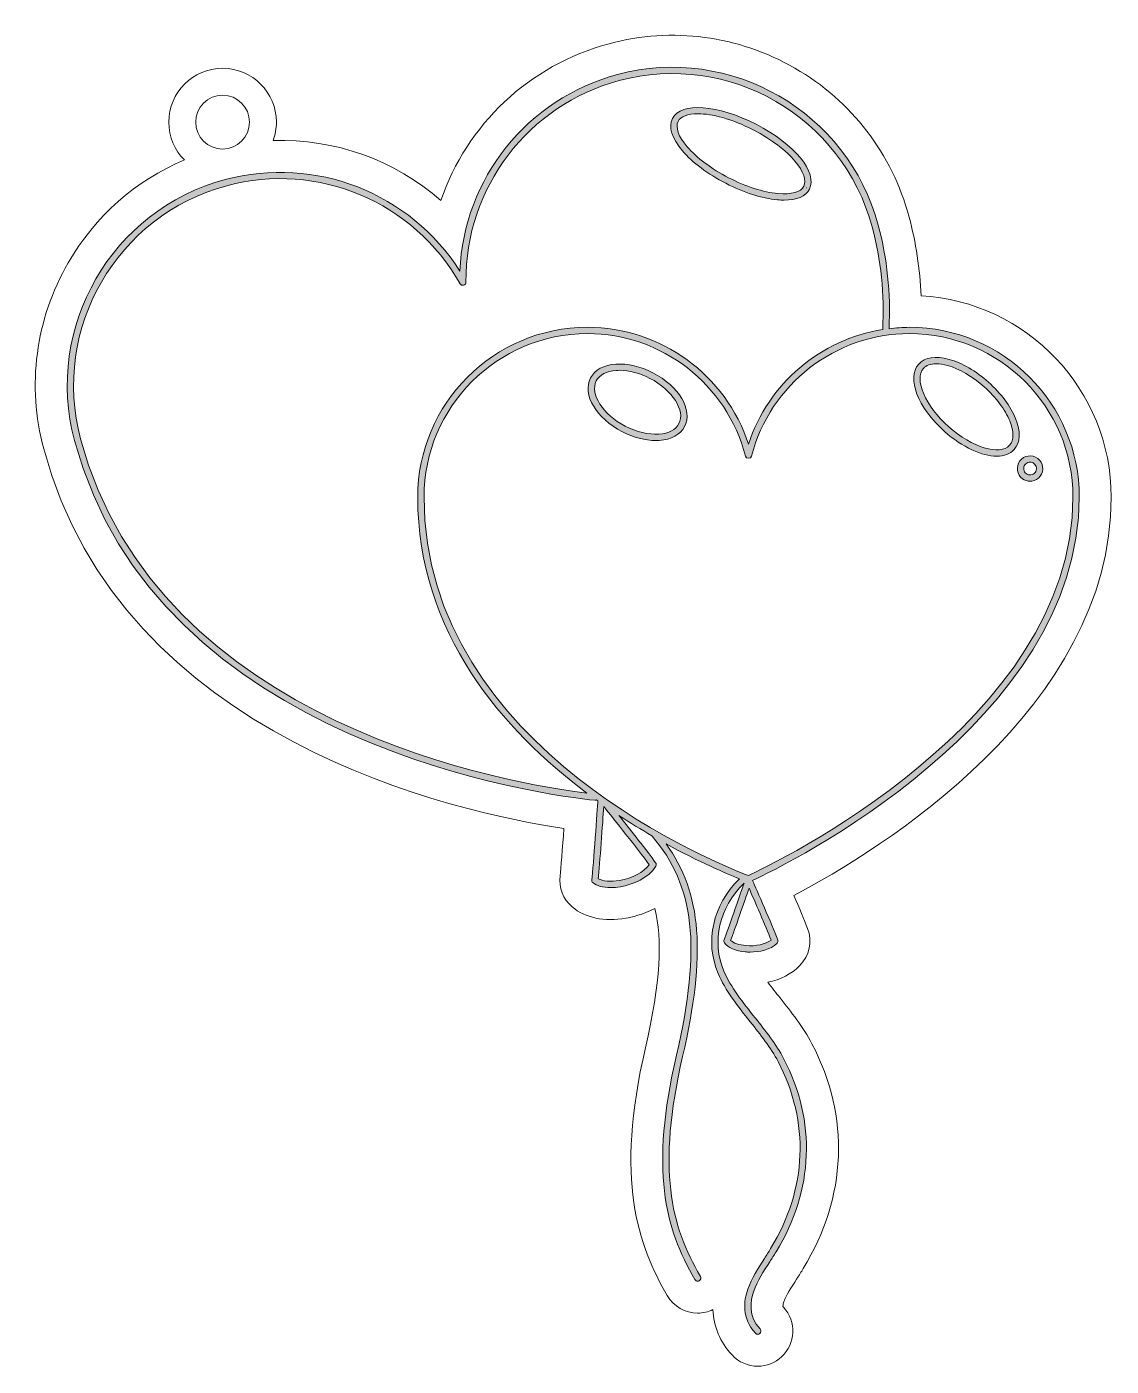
# Model space of a CAD drawing. Header units: inches. Extents: x 1.95 to 8, y -8.71 to -1.24.
import ezdxf

# ---------------------------------------------------------------- set-up
doc = ezdxf.new("R2010")
doc.units = ezdxf.units.IN
doc.header["$MEASUREMENT"] = 0
doc.layers.add('1', color=7, linetype='Continuous')

# ---------------------------------------------------------------- blocks, each defined once
blk = doc.blocks.new('block 2')
at = {"layer": '1', "lineweight": 0}
for points, knots in [([(7.8221, -3.8644), (7.8221, -3.3426), (7.3975, -2.918), (6.8756, -2.918), (6.8369, -2.918), (6.7988, -2.9211), (6.7611, -2.9257), (6.7707, -2.7281), (6.7506, -2.5341), (6.701, -2.3489), (6.5316, -1.7161), (5.8787, -1.3392), (5.2462, -1.5086), (4.7434, -1.6432), (4.3897, -2.0886), (4.3677, -2.6043), (4.0909, -2.1686), (3.5618, -1.9596), (3.0592, -2.0941), (2.4264, -2.2636), (2.0495, -2.9162), (2.2189, -3.5489), (2.6761, -5.2566), (4.8711, -5.5293), (5.1199, -5.5547), (5.1205, -5.5548), (5.1211, -5.5548), (5.1217, -5.5548), (5.1244, -5.5548), (5.1268, -5.5541), (5.1291, -5.553), (5.1317, -5.5549), (5.1344, -5.5568), (5.137, -5.5586), (5.1343, -5.5994), (5.1126, -5.92), (5.1032, -5.9984), (5.1025, -6.0043), (5.1048, -6.0101), (5.1093, -6.0139), (5.1311, -6.0324), (5.1654, -6.042), (5.2074, -6.042), (5.225, -6.042), (5.244, -6.0403), (5.2639, -6.0369), (5.3309, -6.0252), (5.4225, -5.9883), (5.4606, -5.9223), (5.4641, -5.9163), (5.4637, -5.9088), (5.4596, -5.9032), (5.4123, -5.8381), (5.322, -5.7235), (5.2549, -5.6395), (5.3176, -5.6807), (5.3789, -5.7182), (5.4377, -5.7523), (5.4383, -5.7533), (5.4386, -5.7543), (5.4393, -5.7552), (5.6772, -6.0303), (5.7154, -6.3726), (5.5757, -6.9762), (5.4278, -7.615), (5.5098, -7.9384), (5.6784, -8.2274), (5.6817, -8.233), (5.6876, -8.2362), (5.6936, -8.2362), (5.6967, -8.2362), (5.6997, -8.2354), (5.7025, -8.2338), (5.7109, -8.2289), (5.7138, -8.2181), (5.7089, -8.2096), (5.5445, -7.9279), (5.4648, -7.6116), (5.6101, -6.9841), (5.742, -6.4141), (5.717, -6.0712), (5.5175, -5.7974), (5.7036, -5.8999), (5.8551, -5.9643), (5.9267, -5.9927), (5.7781, -6.1405), (5.7323, -6.342), (5.8077, -6.5208), (5.8474, -6.6148), (5.9183, -6.7039), (5.9869, -6.7901), (6.0439, -6.8618), (6.1029, -6.9359), (6.1422, -7.011), (6.3192, -7.3502), (6.3045, -7.7208), (6.1007, -8.0546), (6.0896, -8.0728), (6.078, -8.0909), (6.0664, -8.1089), (6.031, -8.1639), (5.9944, -8.2206), (5.9735, -8.2802), (5.9502, -8.3465), (5.9387, -8.4433), (6.016, -8.5268), (6.0195, -8.5306), (6.0242, -8.5324), (6.0289, -8.5324), (6.0333, -8.5324), (6.0375, -8.5309), (6.0409, -8.5278), (6.0481, -8.5211), (6.0485, -8.51), (6.0419, -8.5028), (5.9764, -8.4322), (5.9867, -8.3491), (6.0068, -8.2919), (6.0263, -8.2362), (6.0617, -8.1812), (6.096, -8.128), (6.1078, -8.1097), (6.1196, -8.0914), (6.1309, -8.073), (6.3413, -7.7282), (6.3565, -7.3452), (6.1734, -6.9947), (6.1326, -6.9165), (6.0726, -6.8411), (6.0145, -6.7681), (5.9474, -6.6838), (5.878, -6.5966), (5.8403, -6.5071), (5.7704, -6.3415), (5.8136, -6.1543), (5.9525, -6.0169), (5.9283, -6.0876), (5.8616, -6.2817), (5.8412, -6.3328), (5.839, -6.3382), (5.8397, -6.3445), (5.8431, -6.3494), (5.862, -6.3767), (5.9045, -6.3952), (5.9596, -6.4002), (5.9679, -6.401), (5.9767, -6.4013), (5.986, -6.4013), (6.0373, -6.4013), (6.0997, -6.3887), (6.1367, -6.3518), (6.1416, -6.3468), (6.1432, -6.3395), (6.1407, -6.333), (6.107, -6.2452), (6.0226, -6.0535), (5.9999, -6.0023), (6.1774, -5.9197), (7.8221, -5.1193), (7.8221, -3.8644)], [0, 0, 0, 0, 1, 1, 1, 2, 2, 2, 3, 3, 3, 4, 4, 4, 5, 5, 5, 6, 6, 6, 7, 7, 7, 8, 8, 8, 9, 9, 9, 10, 10, 10, 11, 11, 11, 12, 12, 12, 13, 13, 13, 14, 14, 14, 15, 15, 15, 16, 16, 16, 17, 17, 17, 18, 18, 18, 19, 19, 19, 20, 20, 20, 21, 21, 21, 22, 22, 22, 23, 23, 23, 24, 24, 24, 25, 25, 25, 26, 26, 26, 27, 27, 27, 28, 28, 28, 29, 29, 29, 30, 30, 30, 31, 31, 31, 32, 32, 32, 33, 33, 33, 34, 34, 34, 35, 35, 35, 36, 36, 36, 37, 37, 37, 38, 38, 38, 39, 39, 39, 40, 40, 40, 41, 41, 41, 42, 42, 42, 43, 43, 43, 44, 44, 44, 45, 45, 45, 46, 46, 46, 47, 47, 47, 48, 48, 48, 49, 49, 49, 50, 50, 50, 51, 51, 51, 52, 52, 52, 53, 53, 53, 53]), ([(2.253, -3.5398), (2.0886, -2.9259), (2.4544, -2.2926), (3.0683, -2.1282), (3.576, -1.9923), (4.1104, -2.2172), (4.3689, -2.6749), (4.3729, -2.6819), (4.3811, -2.6853), (4.3888, -2.6833), (4.3966, -2.6812), (4.402, -2.6741), (4.4019, -2.6661), (4.3971, -2.1405), (4.748, -1.6785), (5.2552, -1.5427), (5.8693, -1.3782), (6.5025, -1.7441), (6.6669, -2.358), (6.716, -2.5415), (6.7358, -2.7338), (6.7257, -2.9299), (6.7257, -2.9299), (6.7257, -2.93), (6.7257, -2.93), (6.3791, -2.9856), (6.0882, -3.2308), (5.9773, -3.5694), (5.8509, -3.1829), (5.4898, -2.918), (5.079, -2.918), (4.5572, -2.918), (4.1326, -3.3426), (4.1326, -3.8644), (4.1326, -4.6227), (4.6087, -5.1648), (5.0764, -5.5144), (4.677, -5.466), (2.6829, -5.1455), (2.253, -3.5398)], [0, 0, 0, 0, 1, 1, 1, 2, 2, 2, 3, 3, 3, 4, 4, 4, 5, 5, 5, 6, 6, 6, 7, 7, 7, 8, 8, 8, 9, 9, 9, 10, 10, 10, 11, 11, 11, 12, 12, 12, 13, 13, 13, 13]), ([(5.9766, -5.9742), (5.8568, -5.9298), (4.1679, -5.2779), (4.1679, -3.8644), (4.1679, -3.362), (4.5766, -2.9533), (5.079, -2.9533), (5.4941, -2.9533), (5.8565, -3.2343), (5.9603, -3.6366), (5.9643, -3.6521), (5.9903, -3.6522), (5.9944, -3.6366), (6.0982, -3.2343), (6.4606, -2.9533), (6.8756, -2.9533), (7.378, -2.9533), (7.7868, -3.362), (7.7868, -3.8644), (7.7868, -5.1219), (6.0952, -5.9199), (5.9766, -5.9742)], [0, 0, 0, 0, 1, 1, 1, 2, 2, 2, 3, 3, 3, 4, 4, 4, 5, 5, 5, 6, 6, 6, 7, 7, 7, 7]), ([(5.2579, -6.0021), (5.208, -6.0108), (5.1639, -6.0069), (5.1394, -5.9922), (5.148, -5.9114), (5.1643, -5.6777), (5.1702, -5.5901), (5.2264, -5.66), (5.3583, -5.8249), (5.424, -5.9141), (5.3942, -5.9555), (5.3307, -5.9895), (5.2579, -6.0021)], [0, 0, 0, 0, 1, 1, 1, 2, 2, 2, 3, 3, 3, 4, 4, 4, 4]), ([(5.9627, -6.3651), (5.9248, -6.3617), (5.8935, -6.3507), (5.8778, -6.3359), (5.9003, -6.277), (5.9541, -6.1211), (5.9802, -6.0449), (6.0109, -6.1147), (6.0726, -6.256), (6.1033, -6.3342), (6.0726, -6.3578), (6.018, -6.37), (5.9627, -6.3651)], [0, 0, 0, 0, 1, 1, 1, 2, 2, 2, 3, 3, 3, 4, 4, 4, 4])]:
    blk.add_open_spline(points, degree=3, knots=knots, dxfattribs=at)
blk = doc.blocks.new('block 3')
at = {"layer": '1', "lineweight": 0}
for points in [[(7.4668, -3.4264), (7.4388, -3.3578), (7.385, -3.2858), (7.3154, -3.2237), (7.2457, -3.1616), (7.1681, -3.1164), (7.0968, -3.0965), (7.0212, -3.0754), (6.9607, -3.085), (6.9264, -3.1234), (6.8577, -3.2005), (6.921, -3.3652), (7.0704, -3.4985), (7.1702, -3.5874), (7.2795, -3.6366), (7.3616, -3.6366), (7.4025, -3.6366), (7.4367, -3.6244), (7.4595, -3.5988), (7.4938, -3.5603), (7.4964, -3.4991), (7.4668, -3.4264)], [(7.4332, -3.5753), (7.3795, -3.6355), (7.2242, -3.5882), (7.0939, -3.4722), (6.9637, -3.3561), (6.899, -3.2071), (6.9527, -3.1469), (6.968, -3.1297), (6.9929, -3.121), (7.0244, -3.121), (7.0432, -3.121), (7.0644, -3.1241), (7.0873, -3.1305), (7.1535, -3.149), (7.2262, -3.1914), (7.2919, -3.25), (7.3577, -3.3086), (7.4081, -3.376), (7.4341, -3.4397), (7.458, -3.4984), (7.4577, -3.5478), (7.4332, -3.5753)]]:
    blk.add_open_spline(points, degree=3, knots=[0, 0, 0, 0, 1, 1, 1, 2, 2, 2, 3, 3, 3, 4, 4, 4, 5, 5, 5, 6, 6, 6, 7, 7, 7, 7], dxfattribs=at)
blk = doc.blocks.new('block 4')
at = {"layer": '1', "lineweight": 0}
for points in [[(7.6176, -3.6957), (7.615, -3.677), (7.6053, -3.6604), (7.5901, -3.6491), (7.575, -3.6376), (7.5563, -3.6328), (7.5377, -3.6355), (7.519, -3.6381), (7.5024, -3.6479), (7.491, -3.6629), (7.4796, -3.6781), (7.4748, -3.6967), (7.4774, -3.7154), (7.48, -3.7342), (7.4898, -3.7507), (7.5049, -3.7621), (7.5173, -3.7715), (7.5321, -3.7764), (7.5473, -3.7764), (7.5506, -3.7764), (7.554, -3.7761), (7.5573, -3.7757), (7.5761, -3.7731), (7.5926, -3.7633), (7.604, -3.7482), (7.6154, -3.7331), (7.6202, -3.7145), (7.6176, -3.6957)], [(7.5759, -3.727), (7.5701, -3.7345), (7.5618, -3.7394), (7.5524, -3.7407), (7.5432, -3.7421), (7.5337, -3.7397), (7.5261, -3.7339), (7.5185, -3.7282), (7.5136, -3.7199), (7.5123, -3.7105), (7.511, -3.7011), (7.5134, -3.6918), (7.5192, -3.6842), (7.5249, -3.6766), (7.5332, -3.6717), (7.5426, -3.6704), (7.5443, -3.6702), (7.546, -3.6701), (7.5476, -3.6701), (7.5553, -3.6701), (7.5627, -3.6725), (7.5689, -3.6772), (7.5765, -3.6829), (7.5814, -3.6912), (7.5827, -3.7006), (7.584, -3.71), (7.5816, -3.7194), (7.5759, -3.727)]]:
    blk.add_open_spline(points, degree=3, knots=[0, 0, 0, 0, 1, 1, 1, 2, 2, 2, 3, 3, 3, 4, 4, 4, 5, 5, 5, 6, 6, 6, 7, 7, 7, 8, 8, 8, 9, 9, 9, 9], dxfattribs=at)
blk = doc.blocks.new('block 5')
at = {"layer": '1', "lineweight": 0}
for points in [[(5.444, -3.1713), (5.3754, -3.1359), (5.3024, -3.119), (5.238, -3.123), (5.1706, -3.1276), (5.1205, -3.1551), (5.097, -3.2005), (5.0494, -3.2928), (5.1272, -3.4245), (5.274, -3.5003), (5.3357, -3.5322), (5.401, -3.5493), (5.4602, -3.5493), (5.4669, -3.5493), (5.4735, -3.549), (5.48, -3.5486), (5.5474, -3.5441), (5.5975, -3.5165), (5.6209, -3.4711), (5.6686, -3.3788), (5.5908, -3.2471), (5.444, -3.1713)], [(5.5896, -3.4549), (5.572, -3.489), (5.5322, -3.5097), (5.4776, -3.5134), (5.4194, -3.5171), (5.3532, -3.5015), (5.2902, -3.469), (5.1652, -3.4044), (5.0911, -3.2889), (5.1284, -3.2167), (5.146, -3.1827), (5.1858, -3.1619), (5.2404, -3.1582), (5.2462, -3.1579), (5.252, -3.1577), (5.2579, -3.1577), (5.3115, -3.1577), (5.3711, -3.1734), (5.4278, -3.2026), (5.5528, -3.2672), (5.6269, -3.3827), (5.5896, -3.4549)]]:
    blk.add_open_spline(points, degree=3, knots=[0, 0, 0, 0, 1, 1, 1, 2, 2, 2, 3, 3, 3, 4, 4, 4, 5, 5, 5, 6, 6, 6, 7, 7, 7, 7], dxfattribs=at)
blk = doc.blocks.new('block 7')
at = {"layer": '1', "lineweight": 0}
for points, knots in [([(6.1756, -2.2089), (6.1637, -2.2089), (6.1513, -2.2083), (6.1383, -2.2071), (6.0523, -2.1993), (5.9501, -2.1666), (5.8503, -2.1151), (5.7505, -2.0636), (5.6647, -1.9991), (5.6086, -1.9336), (5.5489, -1.8639), (5.5294, -1.7999), (5.5534, -1.7534), (5.601, -1.6612), (5.8062, -1.6755), (6.0202, -1.7861), (6.2343, -1.8966), (6.3647, -2.0555), (6.3171, -2.1478), (6.3171, -2.1478), (6.3171, -2.1478), (6.3171, -2.1478), (6.2965, -2.1877), (6.2469, -2.2089), (6.1756, -2.2089)], [0, 0, 0, 0, 1, 1, 1, 2, 2, 2, 3, 3, 3, 4, 4, 4, 5, 5, 5, 6, 6, 6, 7, 7, 7, 8, 8, 8, 8]), ([(5.6958, -1.7273), (5.6386, -1.7273), (5.5989, -1.7423), (5.5848, -1.7696), (5.568, -1.8021), (5.5864, -1.8535), (5.6354, -1.9107), (5.6886, -1.9728), (5.7707, -2.0343), (5.8665, -2.0837), (5.9624, -2.1333), (6.06, -2.1646), (6.1415, -2.172), (6.2165, -2.1789), (6.269, -2.1641), (6.2858, -2.1316), (6.319, -2.0673), (6.2137, -1.9257), (6.004, -1.8174), (5.8833, -1.755), (5.7735, -1.7273), (5.6958, -1.7273)], [0, 0, 0, 0, 1, 1, 1, 2, 2, 2, 3, 3, 3, 4, 4, 4, 5, 5, 5, 6, 6, 6, 7, 7, 7, 7]), ([(6.3015, -2.1397), (6.3015, -2.1397), (6.3018, -2.1397), (6.3018, -2.1397), (6.3018, -2.1397), (6.3015, -2.1397), (6.3015, -2.1397)], [0, 0, 0, 0, 1, 1, 1, 2, 2, 2, 2])]:
    blk.add_open_spline(points, degree=3, knots=knots, dxfattribs=at)
blk = doc.blocks.new('block 6')
at = {"layer": '1'}
blk.add_blockref('block 7', (0, 0), dxfattribs=at)

msp = doc.modelspace()

# ---------------------------------------------------------------- hatches: boundary and pattern name
at = {"layer": '1', "true_color": 0xffffff}
h = msp.add_hatch(color=7, dxfattribs=at)
h.dxf.hatch_style = 2
edge = h.paths.add_edge_path()
edge.add_spline(control_points=[(7.8221, -3.8644), (7.8221, -3.3426), (7.3975, -2.918), (6.8756, -2.918), (6.8369, -2.918), (6.7988, -2.9211), (6.7611, -2.9257), (6.7707, -2.7281), (6.7506, -2.5341), (6.701, -2.3489), (6.5316, -1.7161), (5.8787, -1.3392), (5.2462, -1.5086), (4.7434, -1.6432), (4.3897, -2.0886), (4.3677, -2.6043), (4.0909, -2.1686), (3.5618, -1.9596), (3.0592, -2.0941), (2.4264, -2.2636), (2.0495, -2.9162), (2.2189, -3.5489), (2.6761, -5.2566), (4.8711, -5.5293), (5.1199, -5.5547), (5.1205, -5.5548), (5.1211, -5.5548), (5.1217, -5.5548), (5.1244, -5.5548), (5.1268, -5.5541), (5.1291, -5.553), (5.1317, -5.5549), (5.1344, -5.5568), (5.137, -5.5586), (5.1343, -5.5994), (5.1126, -5.92), (5.1032, -5.9984), (5.1025, -6.0043), (5.1048, -6.0101), (5.1093, -6.0139), (5.1311, -6.0324), (5.1654, -6.042), (5.2074, -6.042), (5.225, -6.042), (5.244, -6.0403), (5.2639, -6.0369), (5.3309, -6.0252), (5.4225, -5.9883), (5.4606, -5.9223), (5.4641, -5.9163), (5.4637, -5.9088), (5.4596, -5.9032), (5.4123, -5.8381), (5.322, -5.7235), (5.2549, -5.6395), (5.3176, -5.6807), (5.3789, -5.7182), (5.4377, -5.7523), (5.4383, -5.7533), (5.4386, -5.7543), (5.4393, -5.7552), (5.6772, -6.0303), (5.7154, -6.3726), (5.5757, -6.9762), (5.4278, -7.615), (5.5098, -7.9384), (5.6784, -8.2274), (5.6817, -8.233), (5.6876, -8.2362), (5.6936, -8.2362), (5.6967, -8.2362), (5.6997, -8.2354), (5.7025, -8.2338), (5.7109, -8.2289), (5.7138, -8.2181), (5.7089, -8.2096), (5.5445, -7.9279), (5.4648, -7.6116), (5.6101, -6.9841), (5.742, -6.4141), (5.717, -6.0712), (5.5175, -5.7974), (5.7036, -5.8999), (5.8551, -5.9643), (5.9267, -5.9927), (5.7781, -6.1405), (5.7323, -6.342), (5.8077, -6.5208), (5.8474, -6.6148), (5.9183, -6.7039), (5.9869, -6.7901), (6.0439, -6.8618), (6.1029, -6.9359), (6.1422, -7.011), (6.3192, -7.3502), (6.3045, -7.7208), (6.1007, -8.0546), (6.0896, -8.0728), (6.078, -8.0909), (6.0664, -8.1089), (6.031, -8.1639), (5.9944, -8.2206), (5.9735, -8.2802), (5.9502, -8.3465), (5.9387, -8.4433), (6.016, -8.5268), (6.0195, -8.5306), (6.0242, -8.5324), (6.0289, -8.5324), (6.0333, -8.5324), (6.0375, -8.5309), (6.0409, -8.5278), (6.0481, -8.5211), (6.0485, -8.51), (6.0419, -8.5028), (5.9764, -8.4322), (5.9867, -8.3491), (6.0068, -8.2919), (6.0263, -8.2362), (6.0617, -8.1812), (6.096, -8.128), (6.1078, -8.1097), (6.1196, -8.0914), (6.1309, -8.073), (6.3413, -7.7282), (6.3565, -7.3452), (6.1734, -6.9947), (6.1326, -6.9165), (6.0726, -6.8411), (6.0145, -6.7681), (5.9474, -6.6838), (5.878, -6.5966), (5.8403, -6.5071), (5.7704, -6.3415), (5.8136, -6.1543), (5.9525, -6.0169), (5.9283, -6.0876), (5.8616, -6.2817), (5.8412, -6.3328), (5.839, -6.3382), (5.8397, -6.3445), (5.8431, -6.3494), (5.862, -6.3767), (5.9045, -6.3952), (5.9596, -6.4002), (5.9679, -6.401), (5.9767, -6.4013), (5.986, -6.4013), (6.0373, -6.4013), (6.0997, -6.3887), (6.1367, -6.3518), (6.1416, -6.3468), (6.1432, -6.3395), (6.1407, -6.333), (6.107, -6.2452), (6.0226, -6.0535), (5.9999, -6.0023), (6.1774, -5.9197), (7.8221, -5.1193), (7.8221, -3.8644)], knot_values=[0, 0, 0, 0, 1, 1, 1, 2, 2, 2, 3, 3, 3, 4, 4, 4, 5, 5, 5, 6, 6, 6, 7, 7, 7, 8, 8, 8, 9, 9, 9, 10, 10, 10, 11, 11, 11, 12, 12, 12, 13, 13, 13, 14, 14, 14, 15, 15, 15, 16, 16, 16, 17, 17, 17, 18, 18, 18, 19, 19, 19, 20, 20, 20, 21, 21, 21, 22, 22, 22, 23, 23, 23, 24, 24, 24, 25, 25, 25, 26, 26, 26, 27, 27, 27, 28, 28, 28, 29, 29, 29, 30, 30, 30, 31, 31, 31, 32, 32, 32, 33, 33, 33, 34, 34, 34, 35, 35, 35, 36, 36, 36, 37, 37, 37, 38, 38, 38, 39, 39, 39, 40, 40, 40, 41, 41, 41, 42, 42, 42, 43, 43, 43, 44, 44, 44, 45, 45, 45, 46, 46, 46, 47, 47, 47, 48, 48, 48, 49, 49, 49, 50, 50, 50, 51, 51, 51, 52, 52, 52, 53, 53, 53, 53], degree=3, periodic=1)
edge = h.paths.add_edge_path()
edge.add_spline(control_points=[(5.2579, -6.0021), (5.208, -6.0108), (5.1639, -6.0069), (5.1394, -5.9922), (5.148, -5.9114), (5.1643, -5.6777), (5.1702, -5.5901), (5.2264, -5.66), (5.3583, -5.8249), (5.424, -5.9141), (5.3942, -5.9555), (5.3307, -5.9895), (5.2579, -6.0021)], knot_values=[0, 0, 0, 0, 1, 1, 1, 2, 2, 2, 3, 3, 3, 4, 4, 4, 4], degree=3, periodic=1)
edge = h.paths.add_edge_path()
edge.add_spline(control_points=[(2.253, -3.5398), (2.0886, -2.9259), (2.4544, -2.2926), (3.0683, -2.1282), (3.576, -1.9923), (4.1104, -2.2172), (4.3689, -2.6749), (4.3729, -2.6819), (4.3811, -2.6853), (4.3888, -2.6833), (4.3966, -2.6812), (4.402, -2.6741), (4.4019, -2.6661), (4.3971, -2.1405), (4.748, -1.6785), (5.2552, -1.5427), (5.8693, -1.3782), (6.5025, -1.7441), (6.6669, -2.358), (6.716, -2.5415), (6.7358, -2.7338), (6.7257, -2.9299), (6.7257, -2.9299), (6.7257, -2.93), (6.7257, -2.93), (6.3791, -2.9856), (6.0882, -3.2308), (5.9773, -3.5694), (5.8509, -3.1829), (5.4898, -2.918), (5.079, -2.918), (4.5572, -2.918), (4.1326, -3.3426), (4.1326, -3.8644), (4.1326, -4.6227), (4.6087, -5.1648), (5.0764, -5.5144), (4.677, -5.466), (2.6829, -5.1455), (2.253, -3.5398)], knot_values=[0, 0, 0, 0, 1, 1, 1, 2, 2, 2, 3, 3, 3, 4, 4, 4, 5, 5, 5, 6, 6, 6, 7, 7, 7, 8, 8, 8, 9, 9, 9, 10, 10, 10, 11, 11, 11, 12, 12, 12, 13, 13, 13, 13], degree=3, periodic=1)
edge = h.paths.add_edge_path()
edge.add_spline(control_points=[(5.9627, -6.3651), (5.9248, -6.3617), (5.8935, -6.3507), (5.8778, -6.3359), (5.9003, -6.277), (5.9541, -6.1211), (5.9802, -6.0449), (6.0109, -6.1147), (6.0726, -6.256), (6.1033, -6.3342), (6.0726, -6.3578), (6.018, -6.37), (5.9627, -6.3651)], knot_values=[0, 0, 0, 0, 1, 1, 1, 2, 2, 2, 3, 3, 3, 4, 4, 4, 4], degree=3, periodic=1)
edge = h.paths.add_edge_path()
edge.add_spline(control_points=[(5.9766, -5.9742), (5.8568, -5.9298), (4.1679, -5.2779), (4.1679, -3.8644), (4.1679, -3.362), (4.5766, -2.9533), (5.079, -2.9533), (5.4941, -2.9533), (5.8565, -3.2343), (5.9603, -3.6366), (5.9643, -3.6521), (5.9903, -3.6522), (5.9944, -3.6366), (6.0982, -3.2343), (6.4606, -2.9533), (6.8756, -2.9533), (7.378, -2.9533), (7.7868, -3.362), (7.7868, -3.8644), (7.7868, -5.1219), (6.0952, -5.9199), (5.9766, -5.9742)], knot_values=[0, 0, 0, 0, 1, 1, 1, 2, 2, 2, 3, 3, 3, 4, 4, 4, 5, 5, 5, 6, 6, 6, 7, 7, 7, 7], degree=3, periodic=1)
edge = h.paths.add_edge_path()
edge.add_spline(control_points=[(7.4668, -3.4264), (7.4388, -3.3578), (7.385, -3.2858), (7.3154, -3.2237), (7.2457, -3.1616), (7.1681, -3.1164), (7.0968, -3.0965), (7.0212, -3.0754), (6.9607, -3.085), (6.9264, -3.1234), (6.8577, -3.2005), (6.921, -3.3652), (7.0704, -3.4985), (7.1702, -3.5874), (7.2795, -3.6366), (7.3616, -3.6366), (7.4025, -3.6366), (7.4367, -3.6244), (7.4595, -3.5988), (7.4938, -3.5603), (7.4964, -3.4991), (7.4668, -3.4264)], knot_values=[0, 0, 0, 0, 1, 1, 1, 2, 2, 2, 3, 3, 3, 4, 4, 4, 5, 5, 5, 6, 6, 6, 7, 7, 7, 7], degree=3, periodic=1)
edge = h.paths.add_edge_path()
edge.add_spline(control_points=[(7.4332, -3.5753), (7.3795, -3.6355), (7.2242, -3.5882), (7.0939, -3.4722), (6.9637, -3.3561), (6.899, -3.2071), (6.9527, -3.1469), (6.968, -3.1297), (6.9929, -3.121), (7.0244, -3.121), (7.0432, -3.121), (7.0644, -3.1241), (7.0873, -3.1305), (7.1535, -3.149), (7.2262, -3.1914), (7.2919, -3.25), (7.3577, -3.3086), (7.4081, -3.376), (7.4341, -3.4397), (7.458, -3.4984), (7.4577, -3.5478), (7.4332, -3.5753)], knot_values=[0, 0, 0, 0, 1, 1, 1, 2, 2, 2, 3, 3, 3, 4, 4, 4, 5, 5, 5, 6, 6, 6, 7, 7, 7, 7], degree=3, periodic=1)
edge = h.paths.add_edge_path()
edge.add_spline(control_points=[(7.6176, -3.6957), (7.615, -3.677), (7.6053, -3.6604), (7.5901, -3.6491), (7.575, -3.6376), (7.5563, -3.6328), (7.5377, -3.6355), (7.519, -3.6381), (7.5024, -3.6479), (7.491, -3.6629), (7.4796, -3.6781), (7.4748, -3.6967), (7.4774, -3.7154), (7.48, -3.7342), (7.4898, -3.7507), (7.5049, -3.7621), (7.5173, -3.7715), (7.5321, -3.7764), (7.5473, -3.7764), (7.5506, -3.7764), (7.554, -3.7761), (7.5573, -3.7757), (7.5761, -3.7731), (7.5926, -3.7633), (7.604, -3.7482), (7.6154, -3.7331), (7.6202, -3.7145), (7.6176, -3.6957)], knot_values=[0, 0, 0, 0, 1, 1, 1, 2, 2, 2, 3, 3, 3, 4, 4, 4, 5, 5, 5, 6, 6, 6, 7, 7, 7, 8, 8, 8, 9, 9, 9, 9], degree=3, periodic=1)
edge = h.paths.add_edge_path()
edge.add_spline(control_points=[(7.5759, -3.727), (7.5701, -3.7345), (7.5618, -3.7394), (7.5524, -3.7407), (7.5432, -3.7421), (7.5337, -3.7397), (7.5261, -3.7339), (7.5185, -3.7282), (7.5136, -3.7199), (7.5123, -3.7105), (7.511, -3.7011), (7.5134, -3.6918), (7.5192, -3.6842), (7.5249, -3.6766), (7.5332, -3.6717), (7.5426, -3.6704), (7.5443, -3.6702), (7.546, -3.6701), (7.5476, -3.6701), (7.5553, -3.6701), (7.5627, -3.6725), (7.5689, -3.6772), (7.5765, -3.6829), (7.5814, -3.6912), (7.5827, -3.7006), (7.584, -3.71), (7.5816, -3.7194), (7.5759, -3.727)], knot_values=[0, 0, 0, 0, 1, 1, 1, 2, 2, 2, 3, 3, 3, 4, 4, 4, 5, 5, 5, 6, 6, 6, 7, 7, 7, 8, 8, 8, 9, 9, 9, 9], degree=3, periodic=1)
edge = h.paths.add_edge_path()
edge.add_spline(control_points=[(5.444, -3.1713), (5.3754, -3.1359), (5.3024, -3.119), (5.238, -3.123), (5.1706, -3.1276), (5.1205, -3.1551), (5.097, -3.2005), (5.0494, -3.2928), (5.1272, -3.4245), (5.274, -3.5003), (5.3357, -3.5322), (5.401, -3.5493), (5.4602, -3.5493), (5.4669, -3.5493), (5.4735, -3.549), (5.48, -3.5486), (5.5474, -3.5441), (5.5975, -3.5165), (5.6209, -3.4711), (5.6686, -3.3788), (5.5908, -3.2471), (5.444, -3.1713)], knot_values=[0, 0, 0, 0, 1, 1, 1, 2, 2, 2, 3, 3, 3, 4, 4, 4, 5, 5, 5, 6, 6, 6, 7, 7, 7, 7], degree=3, periodic=1)
edge = h.paths.add_edge_path()
edge.add_spline(control_points=[(5.5896, -3.4549), (5.572, -3.489), (5.5322, -3.5097), (5.4776, -3.5134), (5.4194, -3.5171), (5.3532, -3.5015), (5.2902, -3.469), (5.1652, -3.4044), (5.0911, -3.2889), (5.1284, -3.2167), (5.146, -3.1827), (5.1858, -3.1619), (5.2404, -3.1582), (5.2462, -3.1579), (5.252, -3.1577), (5.2579, -3.1577), (5.3115, -3.1577), (5.3711, -3.1734), (5.4278, -3.2026), (5.5528, -3.2672), (5.6269, -3.3827), (5.5896, -3.4549)], knot_values=[0, 0, 0, 0, 1, 1, 1, 2, 2, 2, 3, 3, 3, 4, 4, 4, 5, 5, 5, 6, 6, 6, 7, 7, 7, 7], degree=3, periodic=1)
edge = h.paths.add_edge_path()
edge.add_spline(control_points=[(6.1756, -2.2089), (6.1637, -2.2089), (6.1513, -2.2083), (6.1383, -2.2071), (6.0523, -2.1993), (5.9501, -2.1666), (5.8503, -2.1151), (5.7505, -2.0636), (5.6647, -1.9991), (5.6086, -1.9336), (5.5489, -1.8639), (5.5294, -1.7999), (5.5534, -1.7534), (5.601, -1.6612), (5.8062, -1.6755), (6.0202, -1.7861), (6.2343, -1.8966), (6.3647, -2.0555), (6.3171, -2.1478), (6.3171, -2.1478), (6.3171, -2.1478), (6.3171, -2.1478), (6.2965, -2.1877), (6.2469, -2.2089), (6.1756, -2.2089)], knot_values=[0, 0, 0, 0, 1, 1, 1, 2, 2, 2, 3, 3, 3, 4, 4, 4, 5, 5, 5, 6, 6, 6, 7, 7, 7, 8, 8, 8, 8], degree=3, periodic=1)
edge = h.paths.add_edge_path()
edge.add_spline(control_points=[(5.6958, -1.7273), (5.6386, -1.7273), (5.5989, -1.7423), (5.5848, -1.7696), (5.568, -1.8021), (5.5864, -1.8535), (5.6354, -1.9107), (5.6886, -1.9728), (5.7707, -2.0343), (5.8665, -2.0837), (5.9624, -2.1333), (6.06, -2.1646), (6.1415, -2.172), (6.2165, -2.1789), (6.269, -2.1641), (6.2858, -2.1316), (6.319, -2.0673), (6.2137, -1.9257), (6.004, -1.8174), (5.8833, -1.755), (5.7735, -1.7273), (5.6958, -1.7273)], knot_values=[0, 0, 0, 0, 1, 1, 1, 2, 2, 2, 3, 3, 3, 4, 4, 4, 5, 5, 5, 6, 6, 6, 7, 7, 7, 7], degree=3, periodic=1)
edge = h.paths.add_edge_path()
edge.add_spline(control_points=[(6.3015, -2.1397), (6.3015, -2.1397), (6.3018, -2.1397), (6.3018, -2.1397), (6.3018, -2.1397), (6.3015, -2.1397), (6.3015, -2.1397)], knot_values=[0, 0, 0, 0, 1, 1, 1, 2, 2, 2, 2], degree=3, periodic=1)

# ---------------------------------------------------------------- linework, layer by layer
at = {"layer": '1', "color": 12, "lineweight": 9, "true_color": 0xd00017}
for points, knots in [([(8, -3.8644), (8, -3.2659), (7.5299, -2.7751), (6.9395, -2.7419), (6.9333, -2.5921), (6.911, -2.4451), (6.8729, -2.3029), (6.7785, -1.9504), (6.5525, -1.6558), (6.2366, -1.4733), (5.9206, -1.2909), (5.5526, -1.2423), (5.2002, -1.3367), (4.7514, -1.4569), (4.4065, -1.7885), (4.2623, -2.2105), (4.0044, -1.985), (3.6707, -1.8655), (3.3264, -1.8763), (3.3381, -1.8443), (3.3448, -1.8099), (3.3448, -1.7738), (3.3448, -1.6082), (3.2104, -1.4738), (3.0447, -1.4738), (2.8791, -1.4738), (2.7447, -1.6082), (2.7447, -1.7738), (2.7447, -1.8561), (2.7779, -1.9306), (2.8316, -1.9848), (2.5599, -2.0998), (2.3339, -2.2986), (2.1837, -2.5585), (2.0012, -2.8745), (1.9527, -3.2426), (2.0471, -3.595), (2.4818, -5.2185), (4.3585, -5.6239), (4.948, -5.712), (4.9403, -5.8191), (4.9314, -5.9369), (4.9267, -5.9766), (4.9186, -6.0418), (4.9436, -6.1064), (4.9942, -6.1496), (5.0662, -6.2107), (5.1732, -6.2331), (5.2943, -6.2121), (5.3228, -6.2072), (5.3877, -6.193), (5.4552, -6.1579), (5.4967, -6.3299), (5.4879, -6.5667), (5.4024, -6.936), (5.2318, -7.673), (5.3604, -8.0354), (5.5247, -8.317), (5.5596, -8.3769), (5.6244, -8.4141), (5.6937, -8.4141), (5.7235, -8.4141), (5.7529, -8.4072), (5.7788, -8.3946), (5.7831, -8.4886), (5.8193, -8.5762), (5.8855, -8.6477), (5.9224, -8.6875), (5.9747, -8.7104), (6.029, -8.7104), (6.0781, -8.7104), (6.1252, -8.692), (6.162, -8.6582), (6.2408, -8.5851), (6.2456, -8.4612), (6.1725, -8.382), (6.1704, -8.3797), (6.1697, -8.3785), (6.1697, -8.3785), (6.1693, -8.3768), (6.1688, -8.3675), (6.1746, -8.3509), (6.1872, -8.315), (6.2169, -8.2689), (6.2456, -8.2244), (6.2456, -8.2244), (6.2475, -8.2214), (6.2475, -8.2213), (6.2595, -8.2028), (6.2714, -8.1843), (6.2827, -8.1657), (6.527, -7.7655), (6.5442, -7.3204), (6.3311, -6.9123), (6.2824, -6.819), (6.214, -6.7331), (6.1535, -6.6571), (6.1304, -6.628), (6.1069, -6.5985), (6.0853, -6.5694), (6.1558, -6.5546), (6.2169, -6.5232), (6.2625, -6.4776), (6.3169, -6.4232), (6.3344, -6.3416), (6.3068, -6.2692), (6.2893, -6.2236), (6.2596, -6.1532), (6.2306, -6.0858), (6.7071, -5.8345), (8, -5.0439), (8, -3.8644)], [0, 0, 0, 0, 1, 1, 1, 2, 2, 2, 3, 3, 3, 4, 4, 4, 5, 5, 5, 6, 6, 6, 7, 7, 7, 8, 8, 8, 9, 9, 9, 10, 10, 10, 11, 11, 11, 12, 12, 12, 13, 13, 13, 14, 14, 14, 15, 15, 15, 16, 16, 16, 17, 17, 17, 18, 18, 18, 19, 19, 19, 20, 20, 20, 21, 21, 21, 22, 22, 22, 23, 23, 23, 24, 24, 24, 25, 25, 25, 26, 26, 26, 27, 27, 27, 28, 28, 28, 29, 29, 29, 30, 30, 30, 31, 31, 31, 32, 32, 32, 33, 33, 33, 34, 34, 34, 35, 35, 35, 36, 36, 36, 37, 37, 37, 37]), ([(3.0447, -1.9238), (2.9619, -1.9238), (2.8947, -1.8567), (2.8947, -1.7738), (2.8947, -1.691), (2.9619, -1.6238), (3.0447, -1.6238), (3.1276, -1.6238), (3.1947, -1.691), (3.1947, -1.7738), (3.1947, -1.8567), (3.1276, -1.9238), (3.0447, -1.9238)], [0, 0, 0, 0, 1, 1, 1, 2, 2, 2, 3, 3, 3, 4, 4, 4, 4])]:
    msp.add_open_spline(points, degree=3, knots=knots, dxfattribs=at)

# ---------------------------------------------------------------- block references
at = {"layer": '1'}
for name in ['block 2', 'block 6', 'block 5', 'block 3', 'block 4']:
    msp.add_blockref(name, (0, 0), dxfattribs=at)

doc.saveas('drawing.dxf')
